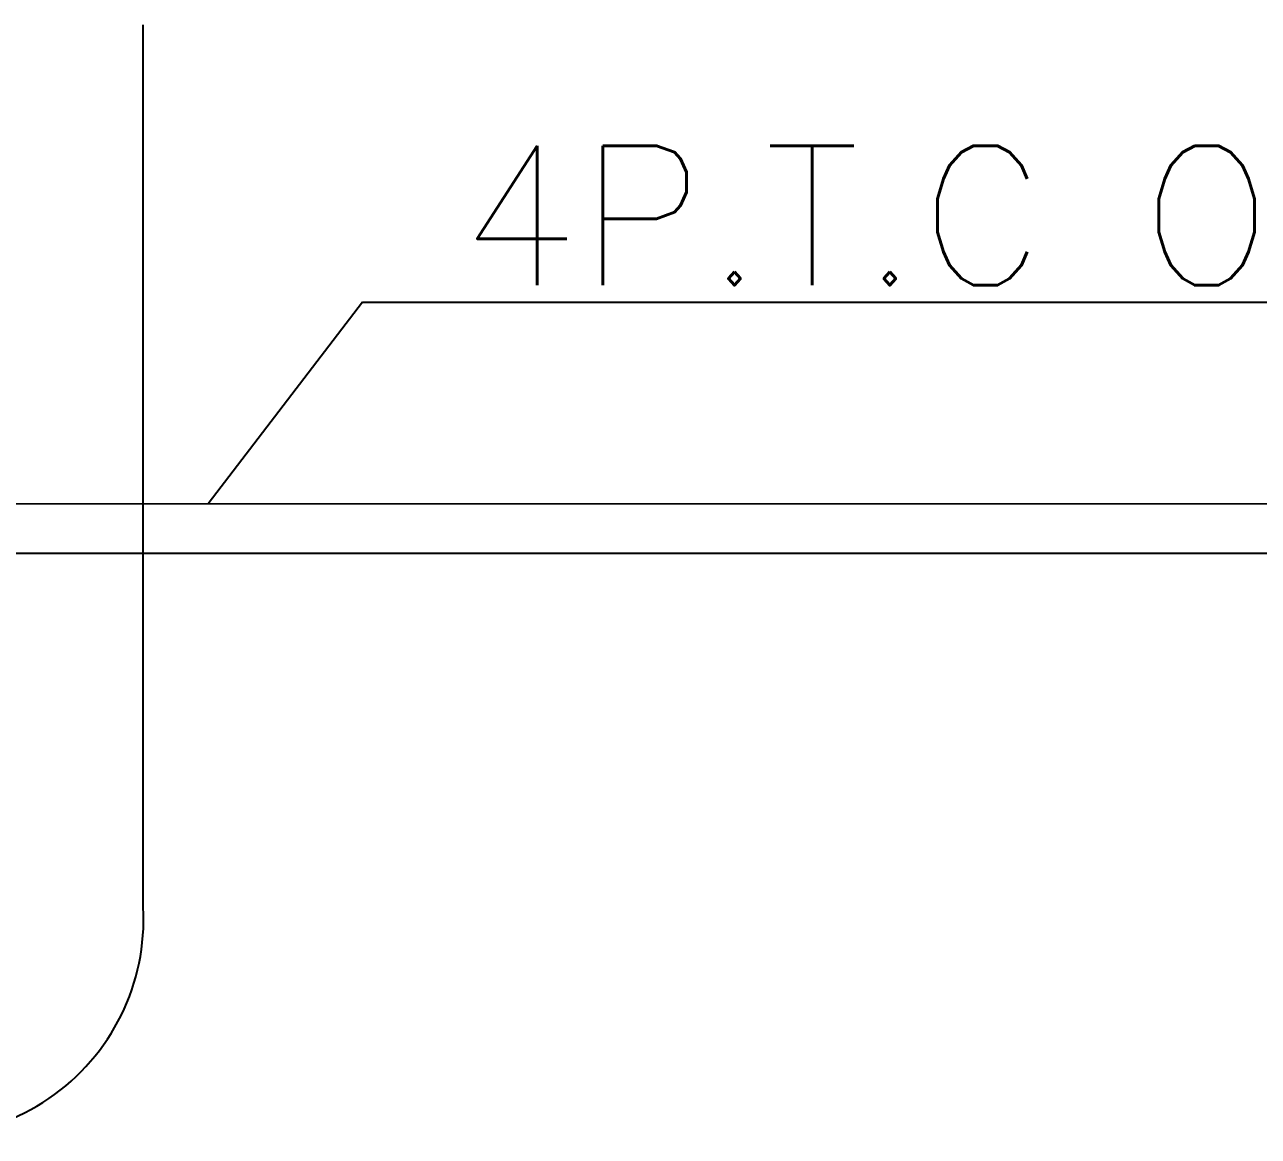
# Model space of a CAD drawing. Header units: inches. Extents: x 567429 to 582707, y 126347 to 133675.
# Drawn here: x 579314.5 to 579491.4, y 131342.5 to 131501.8 of the extents above; entities that cross this region are included whole.
import ezdxf

# ---------------------------------------------------------------- set-up
doc = ezdxf.new("R2010")
doc.units = ezdxf.units.IN
doc.header["$MEASUREMENT"] = 0
for name, color, linetype in [('mobl', 11, 'Continuous'), ('NURSE CALL', 3, 'Continuous'), ('NURSE CALL WIRE', 4, 'Continuous'), ('SOCKET WIRE', 4, 'Continuous')]:
    doc.layers.add(name, color=color, linetype=linetype)
doc.styles.add('ROMANS', font='romans.shx')
doc.linetypes.add('ZIGZAG', pattern='A,0.0001,-0.2,[131,ltypeshp.shx,S=0.2,R=0,X=-0.2,Y=0],-0.4,[131,ltypeshp.shx,S=0.2,R=180,X=0.2,Y=0],-0.2', length=0.8001)

msp = doc.modelspace()

# ---------------------------------------------------------------- linework, layer by layer
at = {"layer": 'mobl', "color": 15, "linetype": 'ZIGZAG', "ltscale": 20}
msp.add_line((579331.49, 131375.29), (579331.49, 131501.79), dxfattribs=at)
msp.add_arc((579300.42, 131373.59), 31.11, 245.4384, 3.1353, dxfattribs=at)
at = {"layer": 'NURSE CALL', "color": 30}
for q in [(579340.8, 131433.13), (579626.5, 131462.01)]:
    msp.add_line((579362.91, 131462.01), q, dxfattribs=at)
at = {"layer": 'NURSE CALL WIRE'}
msp.add_line((579128.72, 131433.1), (579727.49, 131433.19), dxfattribs=at)
at = {"layer": 'SOCKET WIRE'}
msp.add_line((579128.72, 131426), (579727.49, 131426.1), dxfattribs=at)

# ---------------------------------------------------------------- texts
at = {"layer": 'NURSE CALL', "color": 2, "style": 'ROMANS'}
msp.add_text('4P.T.C OR CAT5', height=20, dxfattribs=at).set_placement((579376.81, 131464.45))

doc.saveas('drawing.dxf')
